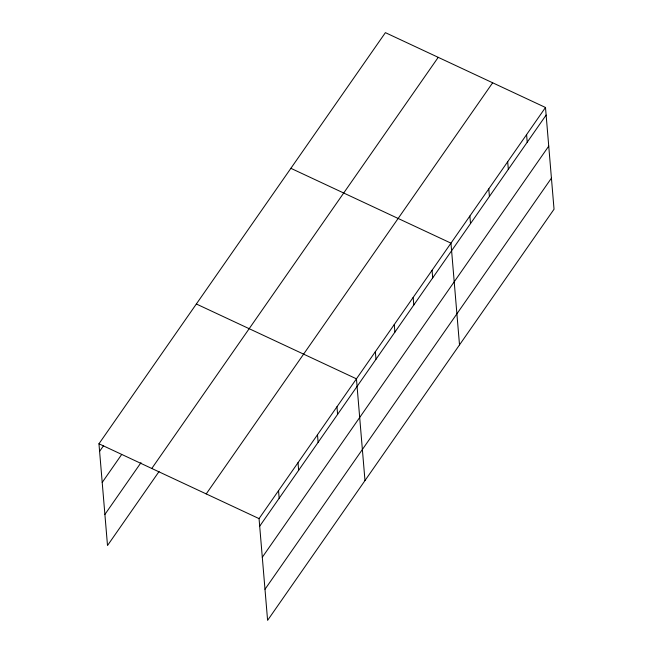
<?xml version="1.0" encoding="UTF-8"?>
<svg xmlns="http://www.w3.org/2000/svg" width="653" height="653" viewBox="0 0 653 653"><rect width="100%" height="100%" fill="white"/><g stroke="black" fill="none" stroke-linecap="round" stroke-linejoin="round"><path stroke-width="0.98" d="M159.063 471.515L107.508 545.516L98.962 443.779L385.401 32.65L545.492 107.484L554.038 209.221L267.599 620.35L259.053 518.613L545.492 107.484M99.599 451.362L103.607 445.607M102.211 482.436L121.687 454.48M104.896 514.45L140.991 462.642M151.79 468.47L438.228 57.342M206.226 493.913L492.664 82.784M259.69 526.196L546.128 115.067M262.302 557.262L548.74 146.133M264.987 589.275L551.426 178.147M290.879 168.319L450.97 243.153L459.508 344.89M196.349 303.996L356.44 378.83L364.986 480.567M98.962 443.779L259.053 518.613M526.587 134.616L527.224 142.199M507.683 161.748L508.32 169.331M488.779 188.88L489.415 196.463M469.874 216.021L470.511 223.604M432.066 270.285L432.702 277.868M413.161 297.425L413.798 305.008M394.257 324.557L394.894 332.14M375.344 351.689L375.989 359.272M336.964 406.786L337.601 414.361M317.489 434.743L318.125 442.318M298.013 462.699L298.65 470.282M278.529 490.656L279.166 498.239"/></g></svg>
